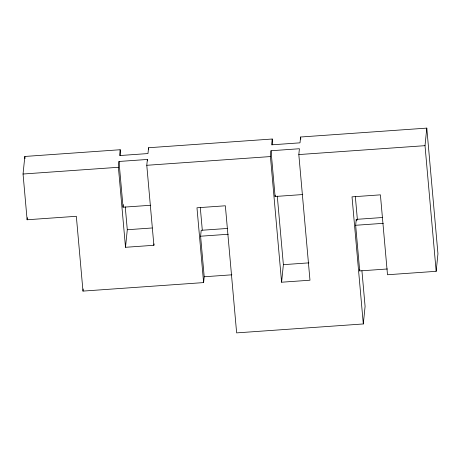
<?xml version="1.0" encoding="UTF-8"?>
<svg xmlns="http://www.w3.org/2000/svg" width="461" height="461" viewBox="0 0 461 461"><rect width="100%" height="100%" fill="white"/><g stroke="black" fill="none" stroke-linecap="round" stroke-linejoin="round"><path stroke-width="0.69" d="M227.457 228.449L201.203 230.304L200.604 236.211L204.206 276.767L203.612 282.593L82.98 291.098L76.336 216.295L27.113 219.764L23.05 174.016L24.831 156.458L120.188 149.733L120.696 155.449M27.113 219.764L27.326 217.655M82.98 291.098L83.193 288.989M154.032 243.886L153.888 245.287L125.507 247.292L118.402 167.291L118.996 161.465L147.376 159.466L147.503 160.895M120.188 149.733L119.595 155.559L147.975 153.559L148.569 147.733L272.221 139.015L272.728 144.725M150.73 205.266L123.058 207.214L123.323 204.592M125.507 247.292L127.288 229.734L125.259 206.874M153.888 245.287L146.782 165.292L147.376 159.466M270.434 156.567L271.028 150.747L299.408 148.742L298.82 154.568L309.971 280.219L281.59 282.218L270.434 156.567L146.782 165.292M272.221 139.015L271.627 144.835L300.007 142.835L300.601 137.009L426.794 128.112L437.95 253.757L436.169 271.316L387.499 274.75L380.406 194.847L352.02 196.847L363.308 323.956L236.637 332.888L225.354 205.785L196.974 207.784L203.612 282.593M302.762 194.542L275.09 196.49L275.223 195.182M281.59 282.218L283.377 264.66L277.291 196.127M387.378 268.976L359.707 270.93L355.656 225.273L356.255 219.367L382.509 217.517M359.707 270.93L359.839 269.616M363.308 323.956L365.089 306.398L361.92 270.693M436.169 271.316L425.013 145.67L426.794 128.112M23.05 174.016L118.402 167.291M298.82 154.568L425.013 145.67M127.288 229.734L152.124 227.982M200.604 236.211L228.276 234.257M355.656 225.273L383.327 223.326M283.377 264.66L308.916 262.862M204.206 276.767L231.877 274.814M355.327 196.432L357.419 219.995M356.255 219.367L356.382 220.796M300.601 137.009L300.791 139.153M271.028 150.747L275.09 196.49M200.276 207.323L202.298 230.125M148.569 147.733L148.696 149.162M118.996 161.465L123.058 207.214M24.831 156.458L25.027 158.601"/></g></svg>
